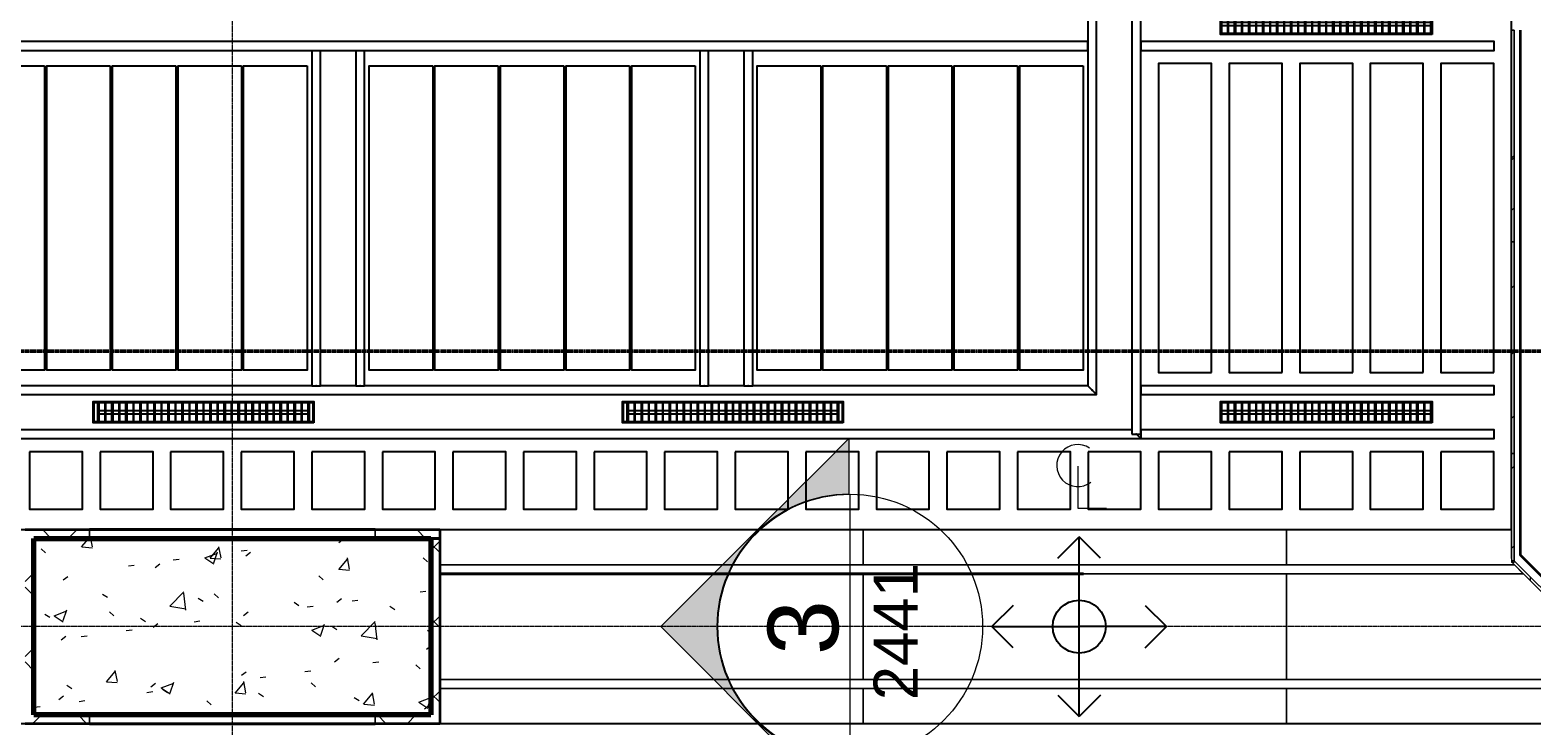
# Model space of a CAD drawing. Header units: millimetres. Extents: x -853432 to -773672, y -18171 to 22484.
# Drawn here: x -837029 to -828516, y 3016 to 6959 of the extents above; entities that cross this region are included whole.
import ezdxf
from ezdxf.xclip import XClip

# ---------------------------------------------------------------- set-up
doc = ezdxf.new("R2010")
doc.units = ezdxf.units.MM
doc.header["$XCLIPFRAME"] = 0
doc.linetypes.add('DPA_Grid _ Level 100', pattern=[10, 5.5, -1.6, 1.3, -1.6])
for name, color, linetype in [('000 - WIPEOUT', 250, 'Continuous'), ('001 - ASCESSORIES', 251, 'Continuous'), ('A04_TUBE SERIES', 2, 'Continuous'), ('A11_ALU.SOLID SHEET', 2, 'Continuous')]:
    doc.layers.add(name, color=color, linetype=linetype)
for name, color, linetype, lineweight in [('A-ANNO-NOTE', 3, 'Continuous', 25), ('A-COLS', 5, 'Continuous', 70), ('A-COLS-E', 1, 'Continuous', 35), ('A-GLAZ-CURT', 2, 'Continuous', 9), ('A-WALL', 5, 'Continuous', 35), ('A-WALL-FNSH', 2, 'Continuous', 35), ('A-WALL-PATT', 1, 'Continuous', 35), ('G-ANNO-SECL', 3, 'Continuous', 9), ('S-GRID', 251, 'Continuous', 9), ('WALL-E', 2, 'Continuous', 35)]:
    doc.layers.add(name, color=color, linetype=linetype, lineweight=lineweight)
doc.styles.add('Arial', font='arial.ttf', dxfattribs={"height": 400})
doc.styles.add('Arial_1', font='arial.ttf', dxfattribs={"height": 250})
pattern_1 = [(45, (0, 0), (-212.13203, 212.13203), []), (135, (0, 0), (-212.13203, -212.13203), [])]
pattern_2 = [(315, (-42425.8, -18530.8), (660.511, -1761.362), [11676.29, -1556.84, -4670.52]), (315, (-42425.8, -18530.8), (660.511, -1761.362), [-13233.13, 3892.1, -778.42]), (315, (-41968.9, -19538.1), (-1282.492, -181.64), [2335.26, -256.88, 4670.516, -583.815]), (315, (-42618.45, -19273.86), (2493.428, -3230.9986), [6227.355, -1089.787, 3113.68, -778.42])]

# ---------------------------------------------------------------- blocks, each defined once
blk = doc.blocks.new('M_Centreline - Centreline-12570908-4251-01 ENLARGED CONCOURSE LEVEL - REFLECTED CEILING PLAN - SHEET 2')
at = {"layer": 'A-ANNO-NOTE', "lineweight": 18}
for p, q in [((-0.011, 0.592), (-0.011, -1.789)), ((-0.011, -1.789), (1.619, -1.789))]:
    blk.add_line(p, q, dxfattribs=at)
blk.add_arc((-0.011, 0.627), 1.191, 55.77551, 308.03717, dxfattribs=at)
blk = doc.blocks.new('DPA_AN_Setting out - Center-8732820-4251-01 ENLARGED CONCOURSE LEVEL - REFLECTED CEILING PLAN - SHEET 2')
at = {"layer": 'A-ANNO-NOTE'}
for p, q in [((-1.206, 3.877), (0, 5.083)), ((1.206, 3.877), (0, 5.083)), ((0, 0), (0, 5.083)), ((-3.744, 1.206), (-4.95, 0)), ((3.744, 1.206), (4.95, 0)), ((-3.744, -1.206), (-4.95, 0)), ((-4.95, 0), (0, 0)), ((4.95, 0), (0, 0)), ((3.744, -1.206), (4.95, 0)), ((0, -5.083), (0, 0)), ((-1.206, -3.877), (0, -5.083)), ((1.206, -3.877), (0, -5.083))]:
    blk.add_line(p, q, dxfattribs=at)
blk.add_circle((0, 0), 1.5, dxfattribs=at)
blk = doc.blocks.new('DPA_AN_Section Line - UP-Left-14405212-4251-01 ENLARGED CONCOURSE LEVEL - REFLECTED CEILING PLAN - SHEET 2')
at = {"layer": 'A-ANNO-NOTE', "lineweight": 9}
blk.add_hatch(color=256, dxfattribs=at).paths.add_polyline_path([(80, -9), (78, -9), (78, 0), (80, 0)])
h = blk.add_hatch(color=256, dxfattribs=at)
edge = h.paths.add_edge_path()
edge.add_arc((0, -0.028), 7.5, 180, 360)
edge.add_line((7.5, -0.028), (10.682, -0.028))
edge.add_line((10.682, -0.028), (0, -10.71))
edge.add_line((0, -10.71), (-10.682, -0.028))
edge.add_line((-10.682, -0.028), (-7.5, -0.028))
at = {"layer": 'A-ANNO-NOTE', "lineweight": 18}
for p, q in [((-7.5, 0), (7.5, 0)), ((80, 0), (78, 0)), ((78, 0), (78, -9)), ((80, -9), (80, 0)), ((-7.5, -0.028), (-10.682, -0.028)), ((-10.682, -0.028), (0, -10.71)), ((0, -10.71), (10.682, -0.028)), ((10.682, -0.028), (7.5, -0.028)), ((78, -9), (80, -9))]:
    blk.add_line(p, q, dxfattribs=at)
at = {"layer": 'A-ANNO-NOTE', "lineweight": 9}
blk.add_line((7.5, 0), (80, 0), dxfattribs=at)
at = {"layer": 'A-ANNO-NOTE', "lineweight": 18}
blk.add_circle((0, 0.028), 7.5, dxfattribs=at)
blk.add_arc((0, -0.028), 7.5, 180, 360, dxfattribs=at)
blk = doc.blocks.new('*U2464')
at = {"layer": 'S-GRID', "linetype": 'DPA_Grid _ Level 100'}
for p, q in [((0, -21399.8), (0, 17622.8)), ((57000, 0), (-16649.5, 0))]:
    blk.add_line(p, q, dxfattribs=at)
blk = doc.blocks.new('System Panel - DPA_Metal Ceiling Rectangular Panel-13152855-4251-01 ENLARGED CONCOURSE LEVEL - REFLECTED CEILING PLAN - SHEET 2')
at = {"layer": 'A-GLAZ-CURT'}
for p, q in [((-829907.4, 3929), (-829907.4, 4129)), ((-829907.4, 4129), (-828632.4, 4129)), ((-828632.4, 4129), (-829907.4, 4129)), ((-829907.4, 4129), (-829907.4, 3929)), ((-828632.4, 4129), (-828632.4, 3965.3)), ((-828632.4, 3965.3), (-828632.4, 4129)), ((-828615.2, 3929), (-829907.4, 3929)), ((-829907.4, 3929), (-828615.2, 3929))]:
    blk.add_line(p, q, dxfattribs=at)
blk = doc.blocks.new('System Panel - DPA-AR_Metal Ceiling Rectangular Panel-13139259-4251-01 ENLARGED CONCOURSE LEVEL - REFLECTED CEILING PLAN - SHEET 2')
at = {"layer": 'A-GLAZ-CURT'}
for p, q in [((-832307.4, 3929), (-832307.4, 4129)), ((-832307.4, 4129), (-829907.4, 4129)), ((-829907.4, 4129), (-832307.4, 4129)), ((-832307.4, 4129), (-832307.4, 3929)), ((-829907.4, 4129), (-829907.4, 3929)), ((-829907.4, 3929), (-829907.4, 4129)), ((-829907.4, 3929), (-832307.4, 3929)), ((-832307.4, 3929), (-829907.4, 3929))]:
    blk.add_line(p, q, dxfattribs=at)
blk = doc.blocks.new('System Panel - DPA-AR_Metal Ceiling Rectangular Panel-V1-4251-01 ENLARGED CONCOURSE LEVEL - REFLECTED CEILING PLAN - SHEET 2')
at = {"layer": 'A-GLAZ-CURT'}
for p, q in [((-834707.4, 3929), (-834707.4, 4129)), ((-834707.4, 4129), (-832307.4, 4129)), ((-832307.4, 4129), (-834707.4, 4129)), ((-834707.4, 4129), (-834707.4, 3929)), ((-832307.4, 4129), (-832307.4, 3929)), ((-832307.4, 3929), (-832307.4, 4129)), ((-832307.4, 3929), (-834707.4, 3929)), ((-834707.4, 3929), (-832307.4, 3929))]:
    blk.add_line(p, q, dxfattribs=at)
blk = doc.blocks.new('System Panel - DPA_Metal Ceiling Rectangular Panel-13152859-4251-01 ENLARGED CONCOURSE LEVEL - REFLECTED CEILING PLAN - SHEET 2')
at = {"layer": 'A-GLAZ-CURT'}
for p, q in [((-829907.4, 3029), (-829907.4, 3229)), ((-829907.4, 3229), (-827915.2, 3229)), ((-827915.2, 3229), (-829907.4, 3229)), ((-829907.4, 3229), (-829907.4, 3029)), ((-827715.2, 3029), (-829907.4, 3029)), ((-829907.4, 3029), (-827715.2, 3029))]:
    blk.add_line(p, q, dxfattribs=at)
blk = doc.blocks.new('System Panel - DPA-AR_Metal Ceiling Rectangular Panel-V53-4251-01 ENLARGED CONCOURSE LEVEL - REFLECTED CEILING PLAN - SHEET 2')
at = {"layer": 'A-GLAZ-CURT'}
for p, q in [((-834707.4, 3029), (-834707.4, 3229)), ((-834707.4, 3229), (-832307.4, 3229)), ((-832307.4, 3229), (-834707.4, 3229)), ((-834707.4, 3229), (-834707.4, 3029)), ((-832307.4, 3229), (-832307.4, 3029)), ((-832307.4, 3029), (-832307.4, 3229)), ((-832307.4, 3029), (-834707.4, 3029)), ((-834707.4, 3029), (-832307.4, 3029))]:
    blk.add_line(p, q, dxfattribs=at)
blk = doc.blocks.new('System Panel - DPA_Metal Ceiling Rectangular Panel-13152929-4251-01 ENLARGED CONCOURSE LEVEL - REFLECTED CEILING PLAN - SHEET 2')
at = {"layer": 'A-GLAZ-CURT'}
for p, q in [((-829907.4, 3279), (-829907.4, 3879)), ((-829907.4, 3879), (-828565.2, 3879)), ((-828565.2, 3879), (-829907.4, 3879)), ((-829907.4, 3879), (-829907.4, 3279)), ((-827965.2, 3279), (-829907.4, 3279)), ((-829907.4, 3279), (-827965.2, 3279))]:
    blk.add_line(p, q, dxfattribs=at)
blk = doc.blocks.new('System Panel - DPA-AR_Metal Ceiling Rectangular Panel-13139299-4251-01 ENLARGED CONCOURSE LEVEL - REFLECTED CEILING PLAN - SHEET 2')
at = {"layer": 'A-GLAZ-CURT'}
for p, q in [((-807382.4, 3879), (-809782.4, 3879)), ((-809782.4, 3879), (-809782.4, 3279)), ((-809782.4, 3279), (-809782.4, 3879)), ((-809782.4, 3879), (-807382.4, 3879)), ((-807382.4, 3279), (-807382.4, 3879)), ((-807382.4, 3879), (-807382.4, 3279)), ((-809782.4, 3279), (-807382.4, 3279)), ((-807382.4, 3279), (-809782.4, 3279))]:
    blk.add_line(p, q, dxfattribs=at)
blk = doc.blocks.new('System Panel - DPA-AR_Metal Ceiling Rectangular Panel-V54-4251-01 ENLARGED CONCOURSE LEVEL - REFLECTED CEILING PLAN - SHEET 2')
at = {"layer": 'A-GLAZ-CURT'}
for p, q in [((-834707.4, 3279), (-834707.4, 3879)), ((-834707.4, 3879), (-832307.4, 3879)), ((-832307.4, 3879), (-834707.4, 3879)), ((-834707.4, 3879), (-834707.4, 3279)), ((-832307.4, 3879), (-832307.4, 3279)), ((-832307.4, 3279), (-832307.4, 3879)), ((-832307.4, 3279), (-834707.4, 3279)), ((-834707.4, 3279), (-832307.4, 3279))]:
    blk.add_line(p, q, dxfattribs=at)
blk = doc.blocks.new('System Panel - W-06 Feature Wall Printed Pattern-18722588-4251-01 ENLARGED CONCOURSE LEVEL - REFLECTED CEILING PLAN - SHEET 2')
at = {"layer": 'A-GLAZ-CURT'}
h = blk.add_hatch(dxfattribs=at)
h.set_pattern_fill('FP_11', color=256, style=0, pattern_type=2)
h.set_pattern_definition(pattern_2)
h.paths.add_polyline_path([(600, -42.5), (-600, -42.5), (-600, -57.5), (600, -57.5)])
for p, q in [((-600, -42.5), (600, -42.5)), ((600, -42.5), (-600, -42.5)), ((-600, -57.5), (-600, -42.5)), ((-600, -42.5), (-600, -57.5)), ((-600, -57.5), (600, -57.5)), ((600, -57.5), (-600, -57.5)), ((600, -42.5), (600, -57.5)), ((600, -42.5), (600, -57.5))]:
    blk.add_line(p, q, dxfattribs=at)
blk = doc.blocks.new('System Panel - W-06 Feature Wall Printed Pattern-V240-4251-01 ENLARGED CONCOURSE LEVEL - REFLECTED CEILING PLAN - SHEET 2')
at = {"layer": 'A-GLAZ-CURT'}
h = blk.add_hatch(dxfattribs=at)
h.set_pattern_fill('FP_11', color=256, style=0, pattern_type=2)
h.set_pattern_definition(pattern_2)
h.paths.add_polyline_path([(600, -42.5), (-600, -42.5), (-600, -57.5), (600, -57.5)])
for p, q in [((-600, -42.5), (600, -42.5)), ((600, -42.5), (-600, -42.5)), ((-600, -57.5), (-600, -42.5)), ((-600, -42.5), (-600, -57.5)), ((-600, -57.5), (600, -57.5)), ((600, -57.5), (-600, -57.5)), ((600, -42.5), (600, -57.5)), ((600, -42.5), (600, -57.5))]:
    blk.add_line(p, q, dxfattribs=at)
blk = doc.blocks.new('System Panel - W-06 Feature Wall Printed Pattern-18722644-4251-01 ENLARGED CONCOURSE LEVEL - REFLECTED CEILING PLAN - SHEET 2')
at = {"layer": 'A-GLAZ-CURT'}
h = blk.add_hatch(dxfattribs=at)
h.set_pattern_fill('FP_11', color=256, style=0, pattern_type=2)
h.set_pattern_definition(pattern_2)
h.paths.add_polyline_path([(308, -42.5), (-308, -42.5), (-308, -57.5), (308, -57.5)])
for p, q in [((-308, -42.5), (298.7, -42.5)), ((308, -42.5), (-308, -42.5)), ((-308, -57.5), (-308, -42.5)), ((-308, -42.5), (-308, -57.5)), ((-308, -57.5), (308, -57.5)), ((285.8, -57.5), (-308, -57.5)), ((308, -42.5), (308, -57.5))]:
    blk.add_line(p, q, dxfattribs=at)
blk = doc.blocks.new('System Panel - W-06 Feature Wall Printed Pattern-18722494-4251-01 ENLARGED CONCOURSE LEVEL - REFLECTED CEILING PLAN - SHEET 2')
at = {"layer": 'A-GLAZ-CURT'}
h = blk.add_hatch(dxfattribs=at)
h.set_pattern_fill('FP_11', color=256, style=0, pattern_type=2)
h.set_pattern_definition(pattern_2)
h.paths.add_polyline_path([(605.5, -57.5), (605.5, -42.5), (-605.5, -42.5), (-605.5, -57.5), (489.7, -57.5)])
for p, q in [((605.5, -42.5), (-605.5, -42.5)), ((-605.5, -57.5), (-605.5, -42.5)), ((-605.5, -57.5), (605.5, -57.5)), ((-601.5, -42.5), (605.5, -42.5)), ((-512.7, -57.5), (-583.4, -57.5)), ((406.5, -57.5), (335.8, -57.5)), ((605.5, -42.5), (605.5, -57.5))]:
    blk.add_line(p, q, dxfattribs=at)
blk = doc.blocks.new('*U634')
at = {"layer": 'A-GLAZ-CURT'}
for name, p, rotation in [('System Panel - W-06 Feature Wall Printed Pattern-18722588-4251-01 ENLARGED CONCOURSE LEVEL - REFLECTED CEILING PLAN - SHEET 2', (7307.5, 2780), 270), ('System Panel - W-06 Feature Wall Printed Pattern-V240-4251-01 ENLARGED CONCOURSE LEVEL - REFLECTED CEILING PLAN - SHEET 2', (7307.5, 1580), 270), ('System Panel - W-06 Feature Wall Printed Pattern-18722644-4251-01 ENLARGED CONCOURSE LEVEL - REFLECTED CEILING PLAN - SHEET 2', (7307.5, 672), 270), ('System Panel - W-06 Feature Wall Printed Pattern-18722494-4251-01 ENLARGED CONCOURSE LEVEL - REFLECTED CEILING PLAN - SHEET 2', (7720.4, -21.9), 314.9999999999987)]:
    blk.add_blockref(name, p, dxfattribs=dict(at, rotation=rotation))
for name, p in [('System Panel - DPA-AR_Metal Ceiling Rectangular Panel-V1-4251-01 ENLARGED CONCOURSE LEVEL - REFLECTED CEILING PLAN - SHEET 2', (835882.4, -3579)), ('System Panel - DPA-AR_Metal Ceiling Rectangular Panel-13139259-4251-01 ENLARGED CONCOURSE LEVEL - REFLECTED CEILING PLAN - SHEET 2', (835882.4, -3579)), ('System Panel - DPA_Metal Ceiling Rectangular Panel-13152855-4251-01 ENLARGED CONCOURSE LEVEL - REFLECTED CEILING PLAN - SHEET 2', (835882.4, -3579)), ('System Panel - DPA-AR_Metal Ceiling Rectangular Panel-V54-4251-01 ENLARGED CONCOURSE LEVEL - REFLECTED CEILING PLAN - SHEET 2', (835882.4, -3579)), ('System Panel - DPA_Metal Ceiling Rectangular Panel-13152929-4251-01 ENLARGED CONCOURSE LEVEL - REFLECTED CEILING PLAN - SHEET 2', (835882.4, -3579)), ('System Panel - DPA-AR_Metal Ceiling Rectangular Panel-V53-4251-01 ENLARGED CONCOURSE LEVEL - REFLECTED CEILING PLAN - SHEET 2', (835882.4, -3579)), ('System Panel - DPA-AR_Metal Ceiling Rectangular Panel-13139259-4251-01 ENLARGED CONCOURSE LEVEL - REFLECTED CEILING PLAN - SHEET 2', (835882.4, -4479)), ('System Panel - DPA_Metal Ceiling Rectangular Panel-13152859-4251-01 ENLARGED CONCOURSE LEVEL - REFLECTED CEILING PLAN - SHEET 2', (835882.4, -3579))]:
    blk.add_blockref(name, p, dxfattribs=at)
at = {"layer": 'A-GLAZ-CURT', "extrusion": (0, 0, -1)}
blk.add_blockref('System Panel - DPA-AR_Metal Ceiling Rectangular Panel-13139299-4251-01 ENLARGED CONCOURSE LEVEL - REFLECTED CEILING PLAN - SHEET 2', (803807.4, -3579), dxfattribs=at)
blk = doc.blocks.new('*U873')
blk.add_attdef('EXTR.OVL-LENGTH_', (-25, -59.1), '', height=5)
blk.add_wipeout([(-25, 0), (25, 0), (25, 2003), (-25, 2003)]).dxf.layer = '000 - WIPEOUT'
blk.add_point((0, 0))
at = {"layer": 'A04_TUBE SERIES', "color": 0}
blk.add_lwpolyline([(-25, 0), (25, 0), (25, 2003), (-25, 2003)], close=True, dxfattribs=at)
blk = doc.blocks.new('*U874')
blk.add_attdef('EXTR.OVL-LENGTH_', (-25, -59.1), '', height=5)
blk.add_wipeout([(-25, 0), (25, 0), (25, 2003), (-25, 2003)]).dxf.layer = '000 - WIPEOUT'
blk.add_point((0, 0))
at = {"layer": 'A04_TUBE SERIES', "color": 0}
blk.add_lwpolyline([(-25, 0), (25, 0), (25, 2003), (-25, 2003)], close=True, dxfattribs=at)
blk = doc.blocks.new('*U870')
at = {"color": 1}
blk.add_wipeout([(600, -60), (-600, -60), (-600, 60), (600, 60)], dxfattribs=at).dxf.layer = '000 - WIPEOUT'
at = {"layer": '001 - ASCESSORIES', "color": 0}
blk.add_lwpolyline([(600, -60), (-600, -60), (-600, 60), (600, 60)], close=True, dxfattribs=at)
at = {"layer": '001 - ASCESSORIES'}
for points in [[(-593.5, -55), (-598.5, -55), (-598.5, 55), (-593.5, 55)], [(595, -55), (-595, -55), (-595, 55), (595, 55)], [(-558.8, -55), (-553.8, -55), (-553.8, 55), (-558.8, 55)], [(-514, -55), (-519, -55), (-519, 55), (-514, 55)], [(-479.3, -55), (-474.3, -55), (-474.3, 55), (-479.3, 55)], [(-434.6, -55), (-439.6, -55), (-439.6, 55), (-434.6, 55)], [(-399.8, -55), (-394.8, -55), (-394.8, 55), (-399.8, 55)], [(-355.1, -55), (-360.1, -55), (-360.1, 55), (-355.1, 55)], [(-320.4, -55), (-315.4, -55), (-315.4, 55), (-320.4, 55)], [(-275.6, -55), (-280.6, -55), (-280.6, 55), (-275.6, 55)], [(-240.9, -55), (-235.9, -55), (-235.9, 55), (-240.9, 55)], [(-196.2, -55), (-201.2, -55), (-201.2, 55), (-196.2, 55)], [(-161.4, -55), (-156.4, -55), (-156.4, 55), (-161.4, 55)], [(-116.7, -55), (-121.7, -55), (-121.7, 55), (-116.7, 55)], [(-82, -55), (-77, -55), (-77, 55), (-82, 55)], [(-37.2, -55), (-42.2, -55), (-42.2, 55), (-37.2, 55)], [(-2.5, -55), (2.5, -55), (2.5, 55), (-2.5, 55)], [(42.2, -55), (37.2, -55), (37.2, 55), (42.2, 55)], [(77, -55), (82, -55), (82, 55), (77, 55)], [(121.7, -55), (116.7, -55), (116.7, 55), (121.7, 55)], [(156.4, -55), (161.4, -55), (161.4, 55), (156.4, 55)], [(201.2, -55), (196.2, -55), (196.2, 55), (201.2, 55)], [(235.9, -55), (240.9, -55), (240.9, 55), (235.9, 55)], [(280.6, -55), (275.6, -55), (275.6, 55), (280.6, 55)], [(315.4, -55), (320.4, -55), (320.4, 55), (315.4, 55)], [(360.1, -55), (355.1, -55), (355.1, 55), (360.1, 55)], [(394.8, -55), (399.8, -55), (399.8, 55), (394.8, 55)], [(439.6, -55), (434.6, -55), (434.6, 55), (439.6, 55)], [(474.3, -55), (479.3, -55), (479.3, 55), (474.3, 55)], [(519, -55), (514, -55), (514, 55), (519, 55)], [(553.8, -55), (558.8, -55), (558.8, 55), (553.8, 55)], [(598.5, -55), (593.5, -55), (593.5, 55), (598.5, 55)]]:
    blk.add_lwpolyline(points, close=True, dxfattribs=at)
for points in [[(-593.5, 10), (-558.8, 10)], [(-553.8, 10), (-519, 10)], [(-514, 10), (-479.3, 10)], [(-474.3, 10), (-439.6, 10)], [(-434.6, 10), (-399.8, 10)], [(-394.8, 10), (-360.1, 10)], [(-355.1, 10), (-320.4, 10)], [(-315.4, 10), (-280.6, 10)], [(-275.6, 10), (-240.9, 10)], [(-235.9, 10), (-201.2, 10)], [(-196.2, 10), (-161.4, 10)], [(-156.4, 10), (-121.7, 10)], [(-116.7, 10), (-82, 10)], [(-77, 10), (-42.2, 10)], [(-37.2, 10), (-2.5, 10)], [(2.5, 10), (37.2, 10)], [(42.2, 10), (77, 10)], [(82, 10), (116.7, 10)], [(121.7, 10), (156.4, 10)], [(161.4, 10), (196.2, 10)], [(201.2, 10), (235.9, 10)], [(240.9, 10), (275.6, 10)], [(280.6, 10), (315.4, 10)], [(320.4, 10), (355.1, 10)], [(360.1, 10), (394.8, 10)], [(399.8, 10), (434.6, 10)], [(439.6, 10), (474.3, 10)], [(479.3, 10), (514, 10)], [(519, 10), (553.8, 10)], [(558.8, 10), (593.5, 10)], [(-593.5, -10), (-558.8, -10)], [(-553.8, -10), (-519, -10)], [(-514, -10), (-479.3, -10)], [(-474.3, -10), (-439.6, -10)], [(-434.6, -10), (-399.8, -10)], [(-394.8, -10), (-360.1, -10)], [(-355.1, -10), (-320.4, -10)], [(-315.4, -10), (-280.6, -10)], [(-275.6, -10), (-240.9, -10)], [(-235.9, -10), (-201.2, -10)], [(-196.2, -10), (-161.4, -10)], [(-156.4, -10), (-121.7, -10)], [(-116.7, -10), (-82, -10)], [(-77, -10), (-42.2, -10)], [(-37.2, -10), (-2.5, -10)], [(2.5, -10), (37.2, -10)], [(42.2, -10), (77, -10)], [(82, -10), (116.7, -10)], [(121.7, -10), (156.4, -10)], [(161.4, -10), (196.2, -10)], [(201.2, -10), (235.9, -10)], [(240.9, -10), (275.6, -10)], [(280.6, -10), (315.4, -10)], [(320.4, -10), (355.1, -10)], [(360.1, -10), (394.8, -10)], [(399.8, -10), (434.6, -10)], [(439.6, -10), (474.3, -10)], [(479.3, -10), (514, -10)], [(519, -10), (553.8, -10)], [(558.8, -10), (593.5, -10)]]:
    blk.add_lwpolyline(points, dxfattribs=at)
blk = doc.blocks.new('*U875')
blk.add_attdef('EXTR.OVL-LENGTH_', (-25, -59.1), '', height=5)
blk.add_wipeout([(-25, 0), (25, 0), (25, 2003), (-25, 2003)]).dxf.layer = '000 - WIPEOUT'
blk.add_point((0, 0))
at = {"layer": 'A04_TUBE SERIES', "color": 0}
blk.add_lwpolyline([(-25, 0), (25, 0), (25, 2003), (-25, 2003)], close=True, dxfattribs=at)
blk = doc.blocks.new('*U1005')
at = {"color": 3}
for points in [[(-162.5, 8550), (162.5, 8550), (162.5, 8250), (-162.5, 8250)], [(-162.5, 8150), (162.5, 8150), (162.5, 7850), (-162.5, 7850)], [(-162.5, 7750), (162.5, 7750), (162.5, 7450), (-162.5, 7450)], [(-162.5, 7350), (162.5, 7350), (162.5, 7050), (-162.5, 7050)], [(-162.5, 6950), (162.5, 6950), (162.5, 6650), (-162.5, 6650)], [(-162.5, 6550), (162.5, 6550), (162.5, 6250), (-162.5, 6250)], [(-162.5, 6150), (162.5, 6150), (162.5, 5850), (-162.5, 5850)], [(-162.5, 5750), (162.5, 5750), (162.5, 5450), (-162.5, 5450)], [(-162.5, 5350), (162.5, 5350), (162.5, 5050), (-162.5, 5050)], [(-162.5, 4950), (162.5, 4950), (162.5, 4650), (-162.5, 4650)], [(-162.5, 4550), (162.5, 4550), (162.5, 4250), (-162.5, 4250)], [(-162.5, 4150), (162.5, 4150), (162.5, 3850), (-162.5, 3850)], [(-162.5, 3750), (162.5, 3750), (162.5, 3450), (-162.5, 3450)], [(-162.5, 3350), (162.5, 3350), (162.5, 3050), (-162.5, 3050)], [(-162.5, 2950), (162.5, 2950), (162.5, 2650), (-162.5, 2650)], [(-162.5, 2550), (162.5, 2550), (162.5, 2250), (-162.5, 2250)], [(-162.5, 2150), (162.5, 2150), (162.5, 1850), (-162.5, 1850)], [(-162.5, 1750), (162.5, 1750), (162.5, 1450), (-162.5, 1450)], [(-162.5, 1350), (162.5, 1350), (162.5, 1050), (-162.5, 1050)], [(-162.5, 950), (162.5, 950), (162.5, 650), (-162.5, 650)], [(-162.5, 550), (162.5, 550), (162.5, 250), (-162.5, 250)]]:
    blk.add_wipeout(points, dxfattribs=at).dxf.layer = '000 - WIPEOUT'
at = {"layer": 'A11_ALU.SOLID SHEET', "color": 0, "linetype": 'ByBlock'}
for points in [[(-162.5, 8250), (162.5, 8250), (162.5, 8550), (-162.5, 8550)], [(-162.5, 7850), (162.5, 7850), (162.5, 8150), (-162.5, 8150)], [(-162.5, 7450), (162.5, 7450), (162.5, 7750), (-162.5, 7750)], [(-162.5, 7050), (162.5, 7050), (162.5, 7350), (-162.5, 7350)], [(-162.5, 6650), (162.5, 6650), (162.5, 6950), (-162.5, 6950)], [(-162.5, 6250), (162.5, 6250), (162.5, 6550), (-162.5, 6550)], [(-162.5, 5850), (162.5, 5850), (162.5, 6150), (-162.5, 6150)], [(-162.5, 5450), (162.5, 5450), (162.5, 5750), (-162.5, 5750)], [(-162.5, 5050), (162.5, 5050), (162.5, 5350), (-162.5, 5350)], [(-162.5, 4650), (162.5, 4650), (162.5, 4950), (-162.5, 4950)], [(-162.5, 4250), (162.5, 4250), (162.5, 4550), (-162.5, 4550)], [(-162.5, 3850), (162.5, 3850), (162.5, 4150), (-162.5, 4150)], [(-162.5, 3450), (162.5, 3450), (162.5, 3750), (-162.5, 3750)], [(-162.5, 3050), (162.5, 3050), (162.5, 3350), (-162.5, 3350)], [(-162.5, 2650), (162.5, 2650), (162.5, 2950), (-162.5, 2950)], [(-162.5, 2250), (162.5, 2250), (162.5, 2550), (-162.5, 2550)], [(-162.5, 1850), (162.5, 1850), (162.5, 2150), (-162.5, 2150)], [(-162.5, 1450), (162.5, 1450), (162.5, 1750), (-162.5, 1750)], [(-162.5, 1050), (162.5, 1050), (162.5, 1350), (-162.5, 1350)], [(-162.5, 650), (162.5, 650), (162.5, 950), (-162.5, 950)], [(-162.5, 250), (162.5, 250), (162.5, 550), (-162.5, 550)]]:
    blk.add_lwpolyline(points, close=True, dxfattribs=at)
blk = doc.blocks.new('*U1006')
at = {"color": 3}
for points in [[(-875, 950), (875, 950), (875, 650), (-875, 650)], [(-875, 550), (875, 550), (875, 250), (-875, 250)], [(-875, 150), (875, 150), (875, -150), (-875, -150)], [(-875, -250), (875, -250), (875, -550), (-875, -550)], [(-875, -650), (875, -650), (875, -950), (-875, -950)]]:
    blk.add_wipeout(points, dxfattribs=at).dxf.layer = '000 - WIPEOUT'
at = {"layer": 'A11_ALU.SOLID SHEET', "color": 0, "linetype": 'ByBlock'}
for points in [[(-875, 650), (875, 650), (875, 950), (-875, 950)], [(-875, 250), (875, 250), (875, 550), (-875, 550)], [(-875, -150), (875, -150), (875, 150), (-875, 150)], [(-875, -550), (875, -550), (875, -250), (-875, -250)], [(-875, -950), (875, -950), (875, -650), (-875, -650)]]:
    blk.add_lwpolyline(points, close=True, dxfattribs=at)
blk = doc.blocks.new('*U1213')
for points in [[(-83950, 6309), (-96205.2, 6309), (-96205.2, 8125), (-104695, 8125), (-104695, 7050), (-108275, 7050), (-108275, 3850), (-101417.5, 3850), (-101417.5, 550), (-83950, 550)], [(22690, -750), (19166.4, -750), (19116.4, -700), (18966.4, -550), (-101025.4, -550), (-101025.4, -6705), (-96300, -6705), (-96300, -7350), (-94497.6, -7350), (17250, -7350), (17250, -6850), (18300, -6850), (22690, -6850)]]:
    blk.add_lwpolyline(points, close=True)
for p in [(-85000, 3415), (-85000, 1215)]:
    blk.add_blockref('*U870', p)
at = {"layer": 'A11_ALU.SOLID SHEET', "color": 0, "linetype": 'ByBlock'}
for name, p, rotation in [('*U1006', (-85000, 2315), 90), ('*U1005', (-92600, 827.5), 270)]:
    blk.add_blockref(name, p, dxfattribs=dict(at, rotation=rotation))
at = {"layer": 'A04_TUBE SERIES', "color": 0, "linetype": 'ByBlock', "rotation": 270}
for name, p in [('*U875', (-86051.5, 3290)), ('*U873', (-86051.5, 1340)), ('*U874', (-86051.5, 1090))]:
    blk.add_blockref(name, p, dxfattribs=at)
blk = doc.blocks.new('*U919')
blk.add_wipeout([(-25, -25), (25, 25), (25, 13422), (-25, 13472)]).dxf.layer = '000 - WIPEOUT'
blk.add_point((0, 0))
at = {"layer": 'A04_TUBE SERIES', "color": 0}
blk.add_lwpolyline([(-25, -25), (25, 25), (25, 13422), (-25, 13472)], close=True, dxfattribs=at)
blk.add_attdef('EXTR.OVL-LENGTH_', (-25, -59.1), '', height=5)
blk = doc.blocks.new('*U920')
blk.add_wipeout([(-25, -25), (25, 25), (25, 12922), (-25, 12972)]).dxf.layer = '000 - WIPEOUT'
blk.add_point((0, 0))
at = {"layer": 'A04_TUBE SERIES', "color": 0}
blk.add_lwpolyline([(-25, -25), (25, 25), (25, 12922), (-25, 12972)], close=True, dxfattribs=at)
blk.add_attdef('EXTR.OVL-LENGTH_', (-25, -59.1), '', height=5)
blk = doc.blocks.new('*U921')
blk.add_attdef('EXTR.OVL-LENGTH_', (-25, -59.1), '', height=5)
blk.add_wipeout([(-25, 0), (25, 0), (25, 1900), (-25, 1900)]).dxf.layer = '000 - WIPEOUT'
blk.add_point((0, 0))
at = {"layer": 'A04_TUBE SERIES', "color": 0}
blk.add_lwpolyline([(-25, 0), (25, 0), (25, 1900), (-25, 1900)], close=True, dxfattribs=at)
blk = doc.blocks.new('*U922')
blk.add_attdef('EXTR.OVL-LENGTH_', (-25, -59.1), '', height=5)
blk.add_wipeout([(-25, 0), (25, 0), (25, 1900), (-25, 1900)]).dxf.layer = '000 - WIPEOUT'
blk.add_point((0, 0))
at = {"layer": 'A04_TUBE SERIES', "color": 0}
blk.add_lwpolyline([(-25, 0), (25, 0), (25, 1900), (-25, 1900)], close=True, dxfattribs=at)
blk = doc.blocks.new('*U923')
blk.add_wipeout([(-25, 25), (25, -25), (25, 4175), (-25, 4125)]).dxf.layer = '000 - WIPEOUT'
blk.add_point((0, 0))
at = {"layer": 'A04_TUBE SERIES', "color": 0}
blk.add_lwpolyline([(-25, 25), (25, -25), (25, 4175), (-25, 4125)], close=True, dxfattribs=at)
blk.add_attdef('EXTR.OVL-LENGTH_', (-25, -59.1), '', height=5)
blk = doc.blocks.new('*U924')
blk.add_attdef('EXTR.OVL-LENGTH_', (-25, -59.1), '', height=5)
blk.add_wipeout([(-25, 0), (25, 0), (25, 4675), (-25, 4625)]).dxf.layer = '000 - WIPEOUT'
blk.add_point((0, 0))
at = {"layer": 'A04_TUBE SERIES', "color": 0}
blk.add_lwpolyline([(-25, 0), (25, 0), (25, 4675), (-25, 4625)], close=True, dxfattribs=at)
blk = doc.blocks.new('*U928')
blk.add_attdef('EXTR.OVL-LENGTH_', (-25, -59.1), '', height=5)
blk.add_wipeout([(-25, 0), (25, 0), (25, 12897), (-25, 12897)]).dxf.layer = '000 - WIPEOUT'
blk.add_point((0, 0))
at = {"layer": 'A04_TUBE SERIES', "color": 0}
blk.add_lwpolyline([(-25, 0), (25, 0), (25, 12897), (-25, 12897)], close=True, dxfattribs=at)
blk = doc.blocks.new('*U995')
at = {"color": 6}
blk.add_point((-37.5, 0), dxfattribs=at)
at = {"color": 3}
blk.add_wipeout([(-862.5, -564), (862.5, -564), (862.5, -924), (-862.5, -924)], dxfattribs=at).dxf.layer = '000 - WIPEOUT'
at = {"layer": 'A11_ALU.SOLID SHEET', "color": 0, "linetype": 'ByBlock'}
blk.add_lwpolyline([(862.5, -924), (-862.5, -924), (-862.5, -564), (862.5, -564)], close=True, dxfattribs=at)
at = {"color": 3}
blk.add_wipeout([(-862.5, -192), (862.5, -192), (862.5, -552), (-862.5, -552)], dxfattribs=at).dxf.layer = '000 - WIPEOUT'
at = {"layer": 'A11_ALU.SOLID SHEET', "color": 0, "linetype": 'ByBlock'}
blk.add_lwpolyline([(862.5, -552), (-862.5, -552), (-862.5, -192), (862.5, -192)], close=True, dxfattribs=at)
at = {"color": 3}
blk.add_wipeout([(-862.5, 180), (862.5, 180), (862.5, -180), (-862.5, -180)], dxfattribs=at).dxf.layer = '000 - WIPEOUT'
at = {"layer": 'A11_ALU.SOLID SHEET', "color": 0, "linetype": 'ByBlock'}
blk.add_lwpolyline([(862.5, -180), (-862.5, -180), (-862.5, 180), (862.5, 180)], close=True, dxfattribs=at)
at = {"color": 3}
blk.add_wipeout([(-862.5, 552), (862.5, 552), (862.5, 192), (-862.5, 192)], dxfattribs=at).dxf.layer = '000 - WIPEOUT'
at = {"layer": 'A11_ALU.SOLID SHEET', "color": 0, "linetype": 'ByBlock'}
blk.add_lwpolyline([(862.5, 192), (-862.5, 192), (-862.5, 552), (862.5, 552)], close=True, dxfattribs=at)
at = {"color": 3}
blk.add_wipeout([(-862.5, 924), (862.5, 924), (862.5, 564), (-862.5, 564)], dxfattribs=at).dxf.layer = '000 - WIPEOUT'
at = {"layer": 'A11_ALU.SOLID SHEET', "color": 0, "linetype": 'ByBlock'}
blk.add_lwpolyline([(862.5, 564), (-862.5, 564), (-862.5, 924), (862.5, 924)], close=True, dxfattribs=at)
blk = doc.blocks.new('A$Ce4e27ef8')
at = {"layer": 'A04_TUBE SERIES', "color": 2, "rotation": 90}
for name, p in [('*U920', (13222, 275)), ('*U919', (13472, 25))]:
    blk.add_blockref(name, p, dxfattribs=at)
at = {"layer": 'A04_TUBE SERIES', "color": 2}
for name, p in [('*U924', (13472, 25)), ('*U923', (13222, 275)), ('*U921', (8823, 300)), ('*U922', (9073, 300)), ('*U921', (11022.5, 300)), ('*U922', (11272.5, 300))]:
    blk.add_blockref(name, p, dxfattribs=at)
at = {"layer": 'A04_TUBE SERIES', "color": 2, "rotation": 90}
blk.add_blockref('*U928', (13197, 2225), dxfattribs=at)
at = {"layer": 'A11_ALU.SOLID SHEET', "linetype": 'ByBlock', "rotation": 90}
for p in [(7848.25, 1250), (10047.75, 1250), (12247.25, 1250)]:
    blk.add_blockref('*U995', p, dxfattribs=at)
blk = doc.blocks.new('*U867')
at = {"color": 1}
blk.add_wipeout([(625, -60), (-625, -60), (-625, 60), (625, 60)], dxfattribs=at).dxf.layer = '000 - WIPEOUT'
at = {"layer": '001 - ASCESSORIES', "color": 0}
blk.add_lwpolyline([(625, -60), (-625, -60), (-625, 60), (625, 60)], close=True, dxfattribs=at)
at = {"layer": '001 - ASCESSORIES'}
for points in [[(620, -55), (-620, -55), (-620, 55), (620, 55)], [(-593.5, -55), (-598.5, -55), (-598.5, 55), (-593.5, 55)], [(-558.8, -55), (-553.8, -55), (-553.8, 55), (-558.8, 55)], [(-514, -55), (-519, -55), (-519, 55), (-514, 55)], [(-479.3, -55), (-474.3, -55), (-474.3, 55), (-479.3, 55)], [(-434.6, -55), (-439.6, -55), (-439.6, 55), (-434.6, 55)], [(-399.8, -55), (-394.8, -55), (-394.8, 55), (-399.8, 55)], [(-355.1, -55), (-360.1, -55), (-360.1, 55), (-355.1, 55)], [(-320.4, -55), (-315.4, -55), (-315.4, 55), (-320.4, 55)], [(-275.6, -55), (-280.6, -55), (-280.6, 55), (-275.6, 55)], [(-240.9, -55), (-235.9, -55), (-235.9, 55), (-240.9, 55)], [(-196.2, -55), (-201.2, -55), (-201.2, 55), (-196.2, 55)], [(-161.4, -55), (-156.4, -55), (-156.4, 55), (-161.4, 55)], [(-116.7, -55), (-121.7, -55), (-121.7, 55), (-116.7, 55)], [(-82, -55), (-77, -55), (-77, 55), (-82, 55)], [(-37.2, -55), (-42.2, -55), (-42.2, 55), (-37.2, 55)], [(-2.5, -55), (2.5, -55), (2.5, 55), (-2.5, 55)], [(42.2, -55), (37.2, -55), (37.2, 55), (42.2, 55)], [(77, -55), (82, -55), (82, 55), (77, 55)], [(121.7, -55), (116.7, -55), (116.7, 55), (121.7, 55)], [(156.4, -55), (161.4, -55), (161.4, 55), (156.4, 55)], [(201.2, -55), (196.2, -55), (196.2, 55), (201.2, 55)], [(235.9, -55), (240.9, -55), (240.9, 55), (235.9, 55)], [(280.6, -55), (275.6, -55), (275.6, 55), (280.6, 55)], [(315.4, -55), (320.4, -55), (320.4, 55), (315.4, 55)], [(360.1, -55), (355.1, -55), (355.1, 55), (360.1, 55)], [(394.8, -55), (399.8, -55), (399.8, 55), (394.8, 55)], [(439.6, -55), (434.6, -55), (434.6, 55), (439.6, 55)], [(474.3, -55), (479.3, -55), (479.3, 55), (474.3, 55)], [(519, -55), (514, -55), (514, 55), (519, 55)], [(553.8, -55), (558.8, -55), (558.8, 55), (553.8, 55)], [(598.5, -55), (593.5, -55), (593.5, 55), (598.5, 55)]]:
    blk.add_lwpolyline(points, close=True, dxfattribs=at)
for points in [[(-593.5, 10), (-558.8, 10)], [(-553.8, 10), (-519, 10)], [(-514, 10), (-479.3, 10)], [(-474.3, 10), (-439.6, 10)], [(-434.6, 10), (-399.8, 10)], [(-394.8, 10), (-360.1, 10)], [(-355.1, 10), (-320.4, 10)], [(-315.4, 10), (-280.6, 10)], [(-275.6, 10), (-240.9, 10)], [(-235.9, 10), (-201.2, 10)], [(-196.2, 10), (-161.4, 10)], [(-156.4, 10), (-121.7, 10)], [(-116.7, 10), (-82, 10)], [(-77, 10), (-42.2, 10)], [(-37.2, 10), (-2.5, 10)], [(2.5, 10), (37.2, 10)], [(42.2, 10), (77, 10)], [(82, 10), (116.7, 10)], [(121.7, 10), (156.4, 10)], [(161.4, 10), (196.2, 10)], [(201.2, 10), (235.9, 10)], [(240.9, 10), (275.6, 10)], [(280.6, 10), (315.4, 10)], [(320.4, 10), (355.1, 10)], [(360.1, 10), (394.8, 10)], [(399.8, 10), (434.6, 10)], [(439.6, 10), (474.3, 10)], [(479.3, 10), (514, 10)], [(519, 10), (553.8, 10)], [(558.8, 10), (593.5, 10)], [(-593.5, -10), (-558.8, -10)], [(-553.8, -10), (-519, -10)], [(-514, -10), (-479.3, -10)], [(-474.3, -10), (-439.6, -10)], [(-434.6, -10), (-399.8, -10)], [(-394.8, -10), (-360.1, -10)], [(-355.1, -10), (-320.4, -10)], [(-315.4, -10), (-280.6, -10)], [(-275.6, -10), (-240.9, -10)], [(-235.9, -10), (-201.2, -10)], [(-196.2, -10), (-161.4, -10)], [(-156.4, -10), (-121.7, -10)], [(-116.7, -10), (-82, -10)], [(-77, -10), (-42.2, -10)], [(-37.2, -10), (-2.5, -10)], [(2.5, -10), (37.2, -10)], [(42.2, -10), (77, -10)], [(82, -10), (116.7, -10)], [(121.7, -10), (156.4, -10)], [(161.4, -10), (196.2, -10)], [(201.2, -10), (235.9, -10)], [(240.9, -10), (275.6, -10)], [(280.6, -10), (315.4, -10)], [(320.4, -10), (355.1, -10)], [(360.1, -10), (394.8, -10)], [(399.8, -10), (434.6, -10)], [(439.6, -10), (474.3, -10)], [(479.3, -10), (514, -10)], [(519, -10), (553.8, -10)], [(558.8, -10), (593.5, -10)]]:
    blk.add_lwpolyline(points, dxfattribs=at)
blk = doc.blocks.new('*U1212')
at = {"layer": 'A11_ALU.SOLID SHEET'}
blk.add_blockref('A$Ce4e27ef8', (-99548.5, 1065), dxfattribs=at)
for p in [(-91363.5, 1215), (-88363, 1215)]:
    blk.add_blockref('*U867', p)

msp = doc.modelspace()

# ---------------------------------------------------------------- block references
at = {"layer": 'A11_ALU.SOLID SHEET'}
ref = msp.add_blockref('*U1213', (-744682.4, 3579), dxfattribs=at)
XClip(ref).set_block_clipping_path([(-104690.1238047112, -9620.0029952966), (-34092.6543255156, 14392.9971737705)])

# ---------------------------------------------------------------- next in the draw order: block references
ref = msp.add_blockref('*U1212', (-744682.4, 3579))
XClip(ref).set_block_clipping_path([(-104690.1238047112, -9620.0029952966), (-34092.6543255156, 14392.9971737705)])

# ---------------------------------------------------------------- next in the draw order: hatches: boundary and pattern name
at = {"layer": 'A-COLS-E', "lineweight": 9}
h = msp.add_hatch(dxfattribs=at)
h.set_pattern_fill('FP_1', color=256, style=0, pattern_type=2)
h.set_pattern_definition([(50, (0, 0), (728.7365, -63.75582), [76.2, -838.2]), (355, (0, 0), (-140.9716, 764.2276), [60.96, -670.56]), (100.451, (60.7, -5.3), (587.77, 700.46675), [64.76, -712.36]), (46.184, (0, 203.2), (1084.3162, -168.171), [114.3, -1257.3]), (96.636, (90.4, 189.2), (949.6099, 989.7098), [97.14, -1068.54]), (351.184, (0, 203.2), (949.6206, 989.7012), [91.44, -1005.84]), (21, (101.6, 152.4), (606.45787, -409.06057), [76.2, -838.2]), (326, (101.6, 152.4), (247.20834, 736.7529), [60.96, -670.56]), (71.451, (152.14, 118.3), (853.66825, 327.6855), [64.76, -712.36]), (37.5, (0, 0), (12.35469, 338.22012), [33.528, -628.904, 33.528, -647.192, -673.1]), (37.5, (0, 0), (12.35469, 338.22012), [-1343.152, 33.528, -639.572]), (7.5, (0, 0), (267.27887, 400.72213), [33.528, -354.584, 33.528, -613.664, -256.54]), (7.5, (0, 0), (267.27887, 400.72213), [-1035.304, 33.528, -223.012]), (327.5, (-226.57, 0), (542.36333, -22.915345), [33.528, -220.472, 33.528, -758.952, -1051.56]), (327.5, (-226.57, 0), (542.36333, -22.915345), [-1046.48, 33.528, -1018.032]), (317.5, (-328.17, 0), (592.51696, 101.7071), [33.528, -296.672, 33.528, -492.76, -746.76]), (317.5, (-328.17, 0), (592.51696, 101.7071), [-856.488, 33.528, -713.232])])
h.paths.add_polyline_path([(-834757.4, 3079), (-834757.4, 4079), (-837007.4, 4079), (-837007.4, 3079), (-836135.5, 3079)])
at = {"layer": 'A-WALL-PATT', "lineweight": 9}
h = msp.add_hatch(dxfattribs=at)
h.set_pattern_fill('FP_4', color=256, style=0, pattern_type=2)
h.set_pattern_definition(pattern_1)
h.paths.add_polyline_path([(-834707.4, 4079), (-834707.4, 4129), (-835072.3, 4129), (-835072.3, 4079), (-834757.4, 4079)])
h.paths.add_polyline_path([(-837057.4, 4079), (-836692.4, 4079), (-836692.4, 4129), (-837057.4, 4129)])
h = msp.add_hatch(dxfattribs=at)
h.set_pattern_fill('FP_4', color=256, style=0, pattern_type=2)
h.set_pattern_definition(pattern_1)
h.paths.add_polyline_path([(-837057.4, 3029), (-837007.4, 3029), (-837007.4, 4079), (-837057.4, 4079), (-837057.4, 3752.5)])
h = msp.add_hatch(dxfattribs=at)
h.set_pattern_fill('FP_4', color=256, style=0, pattern_type=2)
h.set_pattern_definition(pattern_1)
h.paths.add_polyline_path([(-834707.4, 3079), (-834707.4, 4079), (-834757.4, 4079), (-834757.4, 3079)])
h = msp.add_hatch(dxfattribs=at)
h.set_pattern_fill('FP_4', color=256, style=0, pattern_type=2)
h.set_pattern_definition(pattern_1)
h.paths.add_polyline_path([(-834707.4, 3029), (-834707.4, 3079), (-835072.3, 3079), (-835072.3, 3029)])
h.paths.add_polyline_path([(-837007.4, 3029), (-836692.4, 3029), (-836692.4, 3079), (-837007.4, 3079)])

# ---------------------------------------------------------------- next in the draw order: linework, layer by layer
at = {"layer": 'A-COLS'}
for p, q in [((-837007.4, 3079), (-837007.4, 4079)), ((-837007.4, 4079), (-834757.4, 4079)), ((-834757.4, 4079), (-834757.4, 3079)), ((-834757.4, 3079), (-837007.4, 3079))]:
    msp.add_line(p, q, dxfattribs=at)
at = {"layer": 'A-WALL', "lineweight": 9}
for p, q in [((-836692.4, 4129), (-836692.4, 4079)), ((-836692.4, 4079), (-836692.4, 4129)), ((-835072.3, 4079), (-835072.3, 4129)), ((-835072.3, 4129), (-835072.3, 4079)), ((-836692.4, 3079), (-836692.4, 3029)), ((-836692.4, 3029), (-836692.4, 3079)), ((-835072.3, 3029), (-835072.3, 3079)), ((-835072.3, 3079), (-835072.3, 3029))]:
    msp.add_line(p, q, dxfattribs=at)
at = {"layer": 'A-WALL-FNSH', "color": 250}
for p, q in [((-837057.4, 4129), (-836692.4, 4129)), ((-836692.4, 4129), (-835072.3, 4129)), ((-835072.3, 4129), (-834707.4, 4129)), ((-834707.4, 4129), (-834707.4, 4079)), ((-837007.4, 4079), (-837007.4, 3079)), ((-836692.4, 4079), (-837007.4, 4079)), ((-835072.3, 4079), (-836692.4, 4079)), ((-834757.4, 4079), (-835072.3, 4079)), ((-834757.4, 3079), (-834757.4, 4079)), ((-834707.4, 4079), (-834707.4, 3079)), ((-837007.4, 3079), (-836692.4, 3079)), ((-836692.4, 3079), (-835072.3, 3079)), ((-835072.3, 3079), (-834757.4, 3079)), ((-834707.4, 3079), (-834707.4, 3029)), ((-837007.4, 3029), (-837057.4, 3029)), ((-836692.4, 3029), (-837007.4, 3029)), ((-835072.3, 3029), (-836692.4, 3029)), ((-834707.4, 3029), (-835072.3, 3029))]:
    msp.add_line(p, q, dxfattribs=at)
at = {"layer": 'G-ANNO-SECL', "linetype": 'DPA_Grid _ Level 100', "lineweight": 50}
msp.add_line((-851328.4, 5139.9), (-777536.2, 5139.9), dxfattribs=at)
at = {"layer": 'WALL-E'}
for p, q in [((-828582.4, 6959), (-828582.4, 4027.4)), ((-835072.3, 4129), (-836692.4, 4129)), ((-836692.4, 4079), (-835072.3, 4079)), ((-834757.4, 4079), (-834707.4, 4079)), ((-834707.4, 4079), (-834757.4, 4079)), ((-834757.4, 3879), (-834757.4, 4079)), ((-834757.4, 4079), (-834757.4, 3879)), ((-828582.4, 4027.4), (-828582.4, 3986)), ((-828382.4, 3786), (-828582.4, 3986)), ((-834707.4, 3879), (-831057.4, 3879)), ((-831057.4, 3879), (-834707.4, 3879)), ((-837007.4, 3079), (-836807.4, 3079)), ((-837007.4, 3079), (-836807.4, 3079)), ((-835072.3, 3079), (-836692.4, 3079)), ((-836692.4, 3029), (-835072.3, 3029))]:
    msp.add_line(p, q, dxfattribs=at)

# ---------------------------------------------------------------- next in the draw order: block references
for name in ['*U2464', '*U634']:
    msp.add_blockref(name, (-835882.4, 3579))
at = {"layer": 'A-ANNO-NOTE', "xscale": 100, "yscale": 100, "zscale": 100, "rotation": 269.9999999999992}
msp.add_blockref('DPA_AN_Section Line - UP-Left-14405212-4251-01 ENLARGED CONCOURSE LEVEL - REFLECTED CEILING PLAN - SHEET 2', (-832383, 3579), dxfattribs=at)
at = {"layer": 'A-ANNO-NOTE', "xscale": 100, "yscale": 100, "zscale": 100}
for name, p in [('M_Centreline - Centreline-12570908-4251-01 ENLARGED CONCOURSE LEVEL - REFLECTED CEILING PLAN - SHEET 2', (-831089.7, 4429)), ('DPA_AN_Setting out - Center-8732820-4251-01 ENLARGED CONCOURSE LEVEL - REFLECTED CEILING PLAN - SHEET 2', (-831082.4, 3579))]:
    msp.add_blockref(name, p, dxfattribs=at)

# ---------------------------------------------------------------- next in the draw order: texts
at = {"layer": 'A-ANNO-NOTE', "lineweight": 9, "attachment_point": 1, "rotation": 90}
for s, insert, char_height, width, style in [('2441', (-832247.8, 3162), 250, 929.957, 'Arial_1'), ('3', (-832848.2, 3418.3), 400, 376.793, 'Arial')]:
    msp.add_mtext(s, dxfattribs=dict(at, insert=insert, char_height=char_height, width=width, style=style))

doc.saveas('drawing.dxf')
